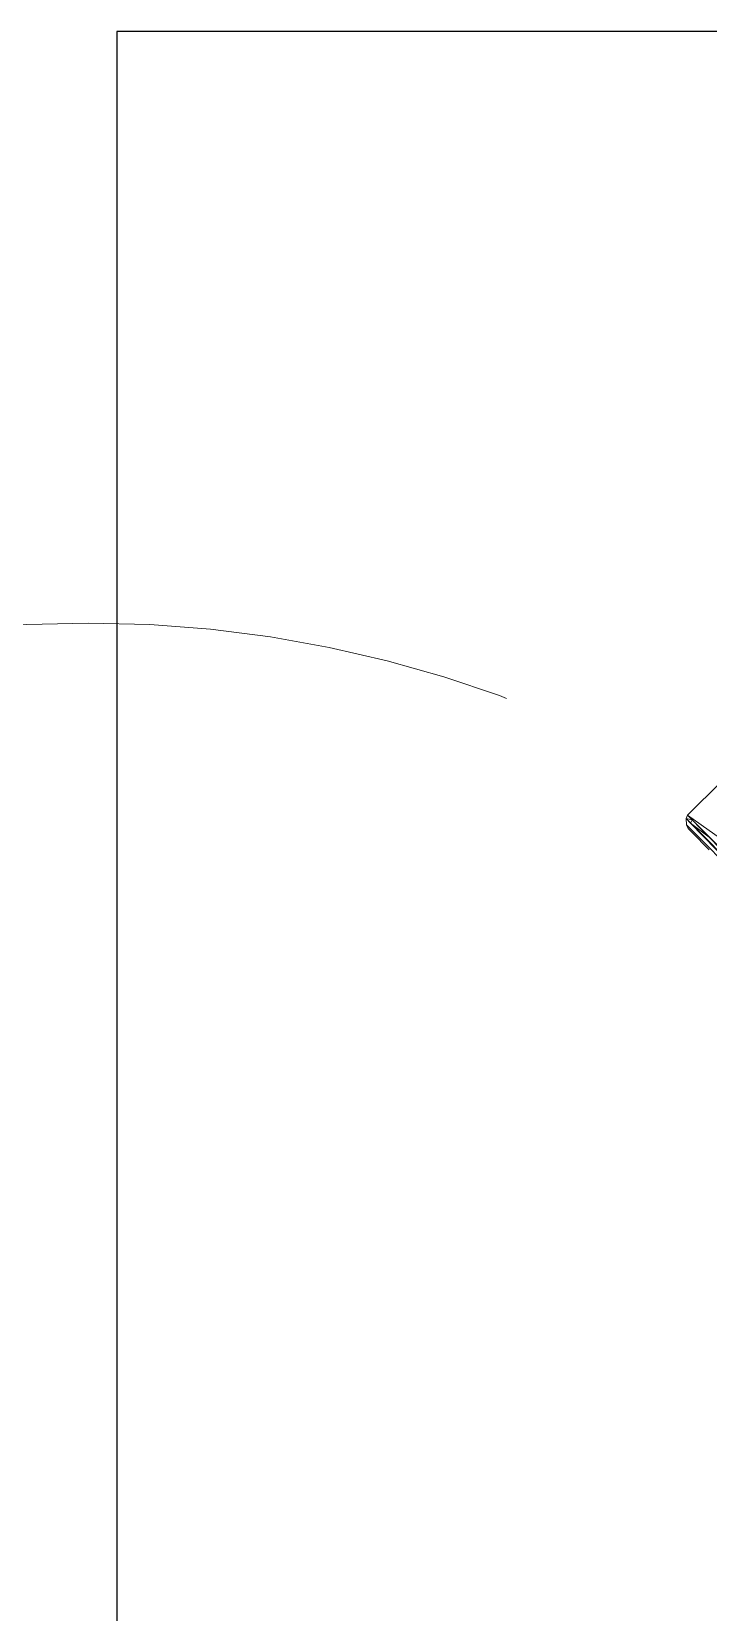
# Model space of a CAD drawing. Header units: millimetres. Extents: x 233224 to 234067, y -13631 to -11613.
# Drawn here: x 233754.89 to 233766.82, y -13180.79 to -13152.92 of the extents above; entities that cross this region are included whole.
import ezdxf

# ---------------------------------------------------------------- set-up
doc = ezdxf.new("R2010")
doc.units = ezdxf.units.MM
doc.header["$MEASUREMENT"] = 0
doc.linetypes.add('Hidden Line', pattern=[195.611112, 141.111112, -54.5])
doc.layers.add('Doseme - BA', color=7, linetype='Continuous')
doc.layers.add('Structural - Bearing', color=7, linetype='Continuous')
doc.layers.add('Doseme - BA_Pen_No__41', color=7, linetype='Continuous', lineweight=25)
doc.layers.add('Int - Furniture _Pen_No__75', color=6, linetype='Continuous', lineweight=20)
doc.layers.add('Structural - Bearing_Pen_No__87', color=7, linetype='Continuous', lineweight=20, true_color=0x6a6a6a)

# ---------------------------------------------------------------- blocks, each defined once
blk = doc.blocks.new('Wall_51', base_point=(231010.62, -9351.81))
at = {"layer": 'Structural - Bearing_Pen_No__87', "linetype": 'Hidden Line'}
blk.add_arc((231010.62, -9341.81), 210.76, 270, 90, dxfattribs=at)
blk = doc.blocks.new('Wall_52', base_point=(231010.62, -9331.81))
at = {"layer": 'Structural - Bearing_Pen_No__87', "linetype": 'Hidden Line'}
blk.add_arc((231010.62, -9341.81), 210.76, 90, 270, dxfattribs=at)
blk = doc.blocks.new('Slab_127', base_point=(231665.62, -9676.81))
at = {"layer": 'Doseme - BA_Pen_No__41', "linetype": 'Continuous', "flags": 128}
blk.add_lwpolyline([(231665.62, -9676.81), (231665.62, -9026.81), (231015.62, -9026.81), (231015.62, -9676.81)], close=True, dxfattribs=at)
blk = doc.blocks.new('kalin masa ayak')
at = {"layer": 'Int - Furniture _Pen_No__75', "linetype": 'Continuous'}
for p, q in [((223.7, 75.02), (212.44, 9.8)), ((213.03, 8.87), (224.48, 75.17)), ((213.21, 9.96), (223.7, 75.02)), ((213.58, 8.49), (224.48, 75.17)), ((225.09, 75.16), (213.58, 8.49)), ((213.58, 8.49), (236.61, 73.17)), ((212.47, 11.42), (213.2, 15.7)), ((213.98, 14.41), (213.21, 9.96)), ((214.55, 14.1), (213.21, 9.96)), ((212.31, 10.51), (212.47, 11.42)), ((212.31, 10.51), (212.44, 9.8)), ((213.03, 8.87), (212.44, 9.8)), ((213.21, 9.96), (213.03, 8.87)), ((213.77, 9.62), (213.03, 8.87)), ((213.58, 8.49), (213.03, 8.87)), ((213.77, 9.62), (213.21, 9.96)), ((221.86, 7.07), (213.58, 8.49))]:
    blk.add_line(p, q, dxfattribs=at)

msp = doc.modelspace()

# ---------------------------------------------------------------- block references
at = {"layer": 'Doseme - BA', "linetype": 'Continuous', "xscale": 0.1, "yscale": 0.1, "zscale": 0.1}
msp.add_blockref('Slab_127', (233821.391, -13217.925), dxfattribs=at)
at = {"layer": 'Int - Furniture _Pen_No__75', "linetype": 'Continuous', "xscale": -0.1, "yscale": 0.1, "zscale": 100, "rotation": 214.9793690535333}
msp.add_blockref('kalin masa ayak', (233748.469, -13178.282), dxfattribs=at)
at = {"layer": 'Structural - Bearing', "xscale": 0.1, "yscale": 0.1, "zscale": 0.1}
for name, p in [('Wall_52', (233755.891, -13183.425)), ('Wall_51', (233755.891, -13185.425))]:
    msp.add_blockref(name, p, dxfattribs=at)

doc.saveas('drawing.dxf')
